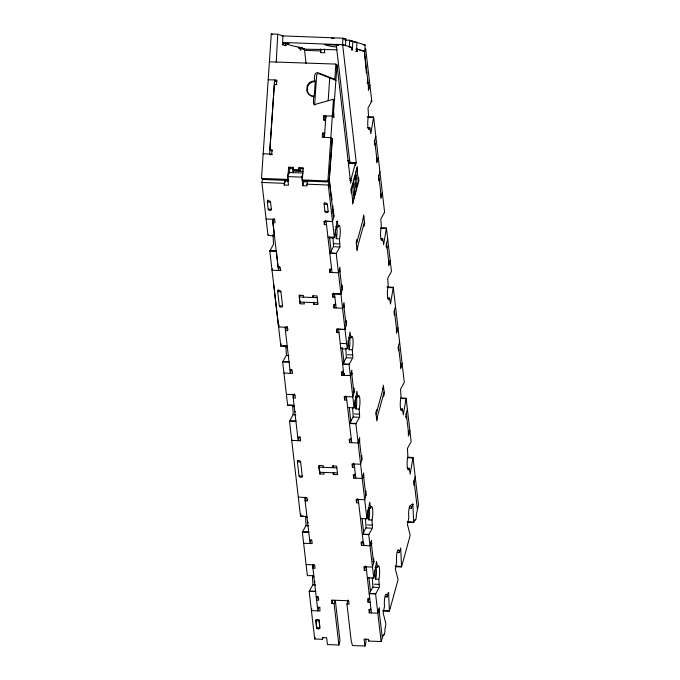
<?xml version="1.0" encoding="UTF-8"?>
<svg xmlns="http://www.w3.org/2000/svg" width="680" height="680" viewBox="0 0 680 680"><rect width="100%" height="100%" fill="white"/><g stroke="black" fill="none" stroke-linecap="round" stroke-linejoin="round"><path stroke-width="1.02" d="M282.285 44.761L283.356 44.803L283.466 42.619L282.396 42.585M284.214 45.535L286 45.602L286.101 43.427M300.186 47.702L300.075 49.878L300.9 50.133L301.002 47.957L298.146 47.846M342.933 38.199L345.831 39.075L345.525 45.611L342.618 44.727L342.933 38.199L281.8 35.861M352.521 47.736L349.325 46.767L349.639 40.23L345.015 40.137M351.356 49.836L352.427 49.878L352.844 41.166L356.932 42.407L356.524 51.119L357.34 51.365L357.442 49.189L355.657 49.121M354.17 42.347L356.923 42.449L365.16 44.956L364.846 51.484L356.618 48.986M287.929 180.429L262.701 179.469L261.511 178.415L271.295 34L277.721 34.246L282.957 35.836L282.54 44.548L283.356 44.803M272.519 150.807L271.091 150.756L269.9 149.702L274.337 84.303L276.879 84.736M277.721 34.246L276.241 62.143M272.349 154.615L271.753 154.088L272.043 149.787L269.9 149.702M276.479 84.379L276.769 80.078L268.192 79.739M288.167 179.767L287.971 176.358M288.048 175.338L288.6 167.195L292.876 167.365L293.471 167.892M289.442 173.34L289.782 168.249L288.6 167.195M299.923 170.799L298.732 169.745C297.789 165.809 301.274 168.904 299.923 170.799L293.922 170.569L292.731 169.516L292.876 167.365M293.922 170.569L293.998 169.498M332.036 138.728L329.103 182.002L303.518 181.024L302.337 179.97L303.161 167.748L298.877 167.594M307.377 90.899A7.658 7.429 -48.6 0 0 309.604 94.784A7.616 7.395 -48.5 0 0 313.625 96.118L313.454 103.759A2.176 2.108 -48.5 0 0 314.398 104.627L332.979 99.373L334.483 100.394M312.868 96.466A7.633 7.404 -47.7 0 0 313.548 96.585L314.219 96.645L315.24 81.575C314.135 79.543 313.591 72.913 317.373 72.513L334.806 79.347L335.997 80.401L318.563 73.567L316.71 74.477L314.644 104.814A2.176 2.108 -48.6 0 0 314.891 105.171M324.717 133.127L322.575 133.042L322.286 137.351L330.863 137.632L332.444 139.034L329.248 179.605L331.279 196.97L331.653 195.611L331.67 200.387M333.803 112.846L333.905 117.504L332.325 116.102L323.74 115.812L323.45 120.122L325.593 120.207M323.527 137.538L323.765 134.096L322.575 133.042M324.7 120.318L324.929 116.867L323.74 115.812M324.436 137.385L325.899 115.855M328.185 100.666L329.724 77.784M329.103 182.002L327.913 180.948L333.447 99.34M334.806 79.347L335.844 64.09L269.739 61.821M335.844 64.09L337.025 65.144L333.2 116.934M281.231 343.731L280.823 346.171L287.3 346.197M306.995 516.4L300.517 516.366L300.925 513.935M367.183 116.773L373.609 117.019L370.821 133.731L369.894 127.814A7.641 1.454 -87.8 0 1 367.897 126.633A7.641 1.454 -87.8 0 1 368.517 115.906L368.033 108.009L371.781 101.218L365.661 48.509L364.539 52.606L368.773 89.139M268.09 234.761C267.401 236.555 278.647 235.186 272.731 234.94M328.075 237.005C327.462 238.153 334.628 238.425 334.5 237.252L337.186 221.008L338.113 226.916A7.641 1.454 -87.8 0 1 340.111 228.098A7.641 1.454 -87.8 0 1 339.49 238.833L339.975 246.729L336.226 253.512L340.901 294.041L332.333 293.709L332.724 297.118L334.866 297.194M307.471 575.169L307.377 575.629L313.854 575.663M294.159 405.458L287.683 405.425L282.65 361.973L286.399 355.181L285.914 347.284A7.641 1.454 -87.8 0 0 286.161 346.239M347.709 407.499L354.084 407.957L356.873 391.255L357.799 397.162A7.641 1.454 -87.8 0 1 359.796 398.344A7.641 1.454 -87.8 0 1 359.176 409.079L359.652 416.976L355.912 423.759L366.92 518.899L360.545 518.44M367.404 577.702L373.779 578.162L376.567 561.45L377.493 567.366A7.641 1.454 -87.8 0 1 379.491 568.548A7.641 1.454 -87.8 0 1 378.87 579.284L379.346 587.18L375.606 593.963L381.106 641.538L368.611 641.062L368.416 639.353L364.131 639.192L364.922 646L352.427 645.524L351.152 640.39L346.953 604.078L348.075 599.99M300.517 516.366L289.51 421.226L293.25 414.443L292.774 406.546A7.641 1.454 -87.8 0 0 293.012 405.501M307.377 575.629L302.345 532.168L306.085 525.385L305.609 517.488A7.641 1.454 -87.8 0 0 305.847 516.443M348.534 337.815L350.94 337.9A7.641 1.454 -87.8 0 1 352.937 339.082A7.641 1.454 -87.8 0 1 352.317 349.817L352.801 357.714L349.052 364.497L342.626 364.259L346.375 357.467L345.754 348.355M323.119 637.254L322.558 639.302L314.704 639.005L309.204 591.43L312.945 584.647L312.469 576.75A7.641 1.454 -87.8 0 0 312.707 575.705M355.912 423.759L349.486 423.512L353.226 416.729L352.605 407.618M368.22 508.011L370.634 508.104A7.641 1.454 -87.8 0 1 372.631 509.286A7.641 1.454 -87.8 0 1 372.011 520.021L372.487 527.918L368.773 534.608L362.321 534.454L366.061 527.671L365.44 518.56M375.606 593.963L369.18 593.716L372.921 586.933L372.3 577.821M287.683 405.425L287.776 404.966L293.131 405.17M342.686 348.058C336.762 347.854 347.259 350.047 347.327 348.236L350.013 331.993L350.94 337.9M381.08 227.8L386.435 228.004L383.639 244.715L382.721 238.799A7.641 1.454 -87.8 0 1 380.724 237.626A7.641 1.454 -87.8 0 1 381.344 226.891L380.859 218.994L384.6 212.202L375.819 136.263M386.861 287.019L393.286 287.266L390.499 303.977L389.572 298.061A7.641 1.454 -87.8 0 1 387.575 296.879A7.641 1.454 -87.8 0 1 388.195 286.152L387.719 278.256L391.459 271.464L386.435 228.004M366.92 518.899L369.707 502.197L370.634 508.104M400.767 398.004L406.122 398.208L403.333 414.919L402.416 409.003A7.641 1.454 -87.8 0 1 400.418 407.822A7.641 1.454 -87.8 0 1 401.03 397.086L400.554 389.19L404.294 382.406L393.286 287.266M408.161 457.283L412.981 457.47L410.193 474.181L409.267 468.265A7.641 1.454 -87.8 0 1 407.269 467.083A7.641 1.454 -87.8 0 1 407.889 456.348L407.413 448.452L411.153 441.668L406.122 398.208M267.988 235.229L261.885 182.469L262.726 179.401M267.903 199.98L267.359 202.105L270.572 202.224M272.408 268.863L272.034 270.232L280.602 270.555L280.211 267.155L278.069 267.07L272.926 222.649L274.048 218.56M307.989 180.098L306.867 184.186L307.062 185.886L302.778 185.725L301.784 177.131L302.906 173.034L288.626 172.49L287.504 176.588L288.499 185.181L284.214 185.019L284.861 180.243M324.309 48.96L324.751 52.785L320.467 52.615L320.832 48.867M284.214 185.019L285.337 180.922L288.762 181.058M320.467 52.615L321.308 49.546M292.952 172.788L293.301 168.904M279.463 266.832L278.46 270.478L276.361 250.954M302.778 185.725L303.9 181.636L307.326 181.764M280.602 270.555L280.789 269.875M278.273 289.578L277.712 291.626L279.352 305.813A1.64 1.25 15.3 0 0 281.112 307.148A1.64 1.25 15.3 0 0 282.565 305.932L280.925 291.754A1.64 1.25 15.3 0 0 279.174 290.411A1.64 1.25 15.3 0 0 277.712 291.626L280.925 291.754M287.359 326.613L287.173 327.293L278.604 326.961L279.166 324.921M286.543 326.519L285.422 330.616L287.563 330.692L288.031 328.993M334.399 237.711L328.287 185.002L329.409 180.914L333.633 217.439M324.504 202.861L324.13 204.23L327.344 204.349L328.159 211.438L324.947 211.319L324.105 204.195A1.64 1.25 15.3 0 1 325.567 202.98A1.64 1.25 15.3 0 1 327.318 204.315M317.755 302.762L299.905 302.073L299.319 296.973L299.812 295.154M304.19 302.243L304.385 303.943L300.101 303.781L300.662 301.733M326.476 224.698L324.334 224.612L325.457 220.516M366.809 72.072L366.435 73.44L364.387 51.297L357.442 49.189M332.495 207.468L332.868 206.108L333.251 213.996L333.625 212.627L334.016 216.036L332.512 221.535L323.944 221.213L324.334 224.612M367.633 79.152L367.65 83.929L368.024 82.569L366.953 82.526M368.39 85.689L368.407 90.457L369.903 85M291.354 369.665L290.36 373.303L285.03 327.207M348.373 165.393L349.656 160.709L347.556 160.624M313.446 295.443L312.885 297.491L312.69 295.783L316.974 295.953L317.951 304.462L313.667 304.3L313.471 302.591M313.667 304.3L314.228 302.251M337.025 65.093L350.684 183.081L351.237 178.653L355.342 163.633L348.916 163.395M349.868 162.554L336.209 44.37L342.635 44.617L356.286 162.605L355.546 165.342L355.342 163.633M294.338 393.89L293.216 397.987L295.358 398.063L294.967 394.663L286.399 394.332M351.704 191.879L351.33 193.239L350.931 189.839L352.801 183.013L352.826 187.782M353.94 183.685L353.566 185.054L353.175 181.645L355.045 174.819L355.062 179.596M356.184 175.499L355.81 176.859L355.419 173.459L357.289 166.634L357.306 171.403M339.966 272.025L339.949 267.257L338.436 272.765L329.868 272.433L330.709 269.365M352.554 199.248L352.572 204.025L354.442 197.2L354.05 193.792L353.676 195.16M354.798 191.063L354.815 195.831L356.685 189.006L356.295 185.606L355.921 186.966M357.043 182.869L357.059 187.646L358.929 180.82L358.538 177.412L358.164 178.781M291.958 439.612L291.728 440.436L300.297 440.759L300.483 440.079M332.724 297.118L333.846 293.021M375.105 143.718L374.731 145.087L374.332 141.686L375.827 136.221L373.609 117.019M336.132 307.929L334.483 293.751L340.909 293.998L342.558 308.176L333.974 307.896L335.096 303.798M299.157 437.036L298.154 440.674L292.825 394.578M300.297 440.759L300.093 436.671M341.64 286.493L342.014 285.132L342.405 288.532L340.901 294.041M376.779 158.194L376.796 162.962L378.293 157.496M356.397 243.975L363.868 216.682M297.78 460.462L297.406 461.831L299.047 476.017A1.64 1.25 15.3 0 0 300.798 477.351A1.64 1.25 15.3 0 0 302.26 476.136L300.62 461.95A1.64 1.25 15.3 0 0 298.868 460.615A1.64 1.25 15.3 0 0 297.406 461.831L300.62 461.95M356.983 249.084L364.463 221.791M379.933 171.683L378.437 177.14L378.828 180.548L379.202 179.18M338.971 332.656L336.829 332.571L337.951 328.482M344.072 307.488L344.046 302.719L342.541 308.219L347.225 348.704M345.746 321.954L346.12 320.586L346.511 323.995L345.006 329.494L336.438 329.171L336.829 332.571M380.876 193.647L380.902 198.416L382.389 192.958M340.221 343.425L346.655 343.638M298.52 496.349L298.299 497.165L306.867 497.496L307.258 500.896L305.116 500.812L305.957 497.743M307.258 500.896L307.725 499.188M351.849 374.901L351.832 370.132L350.336 375.589L341.768 375.267L342.89 371.17M344.411 373.532L343.91 375.351L338.589 329.205L345.015 329.451M337.45 472.957L319.6 472.277L319.014 467.168L319.506 465.35M323.884 472.438L324.079 474.147L319.796 473.977L320.356 471.937M387.719 239.097L386.223 244.562L386.614 247.962L386.988 246.594L385.917 246.559M346.766 400.027L344.624 399.942L345.746 395.853M311.049 539.869L310.054 543.507L304.725 497.412M353.524 389.368L353.898 388.008L354.297 391.408L352.801 396.865L344.233 396.542L344.624 399.942M388.662 261.06L388.679 265.829L390.175 260.372M333.14 465.638L332.579 467.687L332.375 465.987L336.659 466.148L337.646 474.665L333.361 474.495L333.166 472.796M333.361 474.495L333.923 472.447M313.752 565.114L312.911 568.191L315.052 568.267L314.661 564.867L306.094 564.536M359.652 442.272L359.626 437.504L358.13 442.969L349.562 442.637L350.684 438.54M311.874 609L311.423 610.631L319.991 610.963L319.787 606.875M395.513 306.468L394.017 311.933L394.409 315.333L394.782 313.964M354.56 467.398L352.418 467.321L353.541 463.225M317.441 597.031L316.6 600.1L318.741 600.185L318.35 596.777L316.208 596.7M317.738 606.45L317.458 607.478L319.6 607.554M363.749 477.734L363.732 472.965L362.236 478.423L353.668 478.1L354.79 474.002M318.844 607.24L317.849 610.878L312.519 564.783M319.277 619.786L319.838 628.312L318.359 629.111L316.633 627.988L316.064 619.659M361.318 456.739L361.692 455.379L362.091 458.779L360.596 464.236L352.027 463.913L352.418 467.321M396.457 328.431L396.474 333.208L397.97 327.743M316.633 627.988L316.914 626.96M376.082 414.179L383.562 386.886M314.704 639.005L315.154 637.364M376.677 419.288L384.149 391.986M399.611 341.929L398.115 347.387L398.514 350.795L398.888 349.426M358.666 502.86L356.524 502.775L357.646 498.678M334.942 600.516L334.101 603.593L331.959 603.509L332.8 600.44M365.423 492.201L365.798 490.833L366.188 494.241L364.701 499.698L356.133 499.375L356.524 502.775M400.562 363.894L400.579 368.662L402.075 363.205M371.543 545.105L371.526 540.337L370.03 545.793L361.462 545.471L362.584 541.373M364.106 543.728L363.604 545.547L358.275 499.452M322.558 639.302L322.363 637.602L326.647 637.763L327.437 644.572L338.887 645.005L340.008 640.909L335.342 600.534M407.405 409.3L405.909 414.757L406.308 418.166L406.683 416.798L405.611 416.755M366.46 570.231L364.319 570.146L365.44 566.049M373.218 559.572L373.592 558.203L373.991 561.612L372.495 567.069L363.927 566.746L364.319 570.146M408.357 431.264L408.374 436.033L409.87 430.576M370.149 602.14L368.007 602.063L369.129 597.966M379.338 612.476L379.321 607.707L377.825 613.164L369.257 612.841L370.379 608.744M364.922 646L366.044 641.903L365.704 638.987M368.611 641.062L368.892 640.033M415.2 476.671L413.712 482.129L414.103 485.537L414.477 484.168M385.517 596.904L387.124 596.963L388.569 592.399L389.394 611.286L382.967 611.039M397.664 552.56L399.271 552.627L400.707 548.063L401.531 566.95L396.176 566.746M409.802 508.223L411.409 508.283L412.853 503.727L413.67 522.614L407.209 521.968M381.106 641.538L383.503 634.406A4.369 0.833 -87.8 0 0 384.472 634.1A4.369 0.833 -87.8 0 0 384.914 629.263L385.917 623.96L383.163 612.952L384.506 606.517A7.641 1.454 -87.8 0 1 385.126 595.782A7.641 1.454 -87.8 0 1 387.124 596.963M389.394 611.286L398.063 579.623L395.326 569.007L396.652 562.182A7.641 1.454 -87.8 0 1 397.273 551.446A7.641 1.454 -87.8 0 1 399.271 552.627M401.531 566.95L410.201 535.288L407.464 524.671L408.791 517.837A7.641 1.454 -87.8 0 1 409.411 507.101A7.641 1.454 -87.8 0 1 411.409 508.283M413.67 522.614L414.945 519.579A4.369 0.833 -87.8 0 0 415.913 519.274A4.369 0.833 -87.8 0 0 416.355 514.437L418.489 505.036L412.981 457.47M278.604 326.961L269.815 251.03L273.555 244.239L273.079 236.343A7.641 1.454 -87.8 0 0 273.326 235.297M309.204 591.43L315.741 591.354L310.386 591.149M368.747 534.701L373.779 578.162M332.928 237.371L333.548 246.483L329.8 253.266L336.226 253.512M309.808 82.552L310.462 82.118A7.658 7.429 -48.8 0 1 314.619 81.022M336.702 46.52C336.532 48.067 319.558 43.877 326.502 44.574L338.419 45.228M348.729 46.75L349.325 46.767M300.067 168.648L303.28 168.768M349.945 41.055L351.875 41.123M354.526 42.313L356.932 42.407M363.111 44.871L365.16 44.956M282.54 42.441L342.618 44.727M284.435 43.435L289.068 43.826L286.926 43.741C289.204 46.265 311.721 48.73 298.341 47.702M336.94 49.802L302.642 49.113M302.804 48.926L304.411 48.994L306.076 63.35M355.555 51.297L357.34 51.365M304.462 50.311L320.272 50.915M275.102 81.022L277.041 81.099M370.71 101.175L371.781 101.218M368.152 117.274L373.507 117.478M324.929 116.867L326.357 116.926M367.48 127.721L369.894 127.814M331.373 138.992L332.444 139.034M263.568 154.105L263.168 153.748L271.753 154.088M349.86 162.367L356.286 162.605M289.782 168.249L292.986 168.376M292.731 169.516L298.732 169.745M292.74 170.952L303.238 171.351M349.452 178.585L351.237 178.653M287.504 176.588L301.784 177.131M349.648 180.285L351.433 180.353M261.511 178.415L287.767 179.418M302.337 179.97L327.913 180.948M261.885 182.469L284.019 183.319M306.867 184.186L328.287 185.002M330.981 198.968L332.052 199.01M332.197 209.465L333.268 209.508M332.945 215.994L334.016 216.036M332.528 221.493L326.102 221.246L332.027 272.476M266.109 219.002L274.677 219.334L275.069 222.734L272.926 222.649M336.455 221.774L337.526 221.816M380.8 228.259L385.262 228.429M335.707 226.823L338.113 226.916M381.115 238.739L382.721 238.799M329.146 237.048L333.608 237.218M273.079 236.343L274.686 236.402M335.249 229.772L336.277 238.705L339.49 238.833M333.659 243.695L339.014 243.899M334.551 246.798L339.906 247.001M269.935 250.707L275.289 250.911M329.919 252.951L335.274 253.155M269.815 251.03L276.241 251.269M331.619 269.11L329.477 269.034L329.868 272.433M387.659 287.512L392.122 287.691M387.966 298.001L389.572 298.061M299.319 296.973L317.169 297.653M335.725 304.572L333.582 304.487L333.974 307.896M279.352 305.813L282.565 305.932M282.71 345.772L286.28 345.907M285.914 347.284L287.521 347.344M348.075 340.756L349.103 349.699L352.317 349.817M347.556 354.722L352.911 354.926M286.331 355.462L289.008 355.563M346.307 357.748L351.662 357.952M283.841 361.692L289.195 361.896L282.65 361.973M343.817 363.978L349.171 364.183M289.969 369.903L292.111 369.979L292.502 373.388L283.934 373.056M343.519 371.943L341.377 371.866L341.768 375.267M351.152 373.499L352.223 373.541M353.226 391.365L354.297 391.408M400.495 398.454L404.957 398.625M355.385 397.069L357.799 397.162M400.809 408.944L402.416 409.003M292.774 406.546L294.38 406.606M354.926 400.019L355.963 408.952L359.176 409.079M294.431 411.689L295.502 411.731M354.407 413.984L359.762 414.188M293.19 414.715L295.868 414.817M353.166 417.01L358.522 417.214M290.692 420.954L296.047 421.158L289.51 421.226M350.668 423.24L356.023 423.445M297.764 437.274L299.905 437.359M351.313 439.314L349.171 439.238L349.562 442.637M407.346 457.716L411.808 457.887M407.66 468.206L409.267 468.265M319.014 467.168L336.863 467.857M355.419 474.776L353.277 474.691L353.668 478.1M299.047 476.017L302.26 476.136M411.315 504.458L413.1 504.526M300.62 515.908L303.297 516.01M305.609 517.488L307.216 517.548M367.65 509.966L368.798 519.894L372.011 520.021M408.102 521.858L412.565 522.027M307.275 522.631L308.346 522.673M367.251 524.926L372.606 525.13M306.025 525.657L308.703 525.759M366.001 527.952L371.356 528.156M303.535 531.896L308.89 532.1L302.345 532.168M363.511 534.183L368.866 534.387M309.663 540.107L311.805 540.183L312.197 543.592L303.628 543.26M363.214 542.147L361.072 542.062L361.462 545.471M370.846 543.702L371.918 543.736M372.921 561.569L373.991 561.612M395.063 566.159L400.418 566.363M375.079 567.273L377.493 567.366M312.469 576.75L314.075 576.81M374.62 570.222L375.657 579.156L378.87 579.284M314.126 581.893L315.197 581.935M374.102 584.179L379.457 584.384M312.876 584.919L315.554 585.021M372.852 587.206L378.207 587.409M387.745 593.164L388.815 593.207M370.362 593.436L375.717 593.64M369.758 598.74L367.616 598.655L368.007 602.063M346.953 604.078L349.095 604.163L348.695 600.763L331.559 600.108L331.959 603.509M371.008 609.518L368.866 609.433L369.257 612.841M382.925 610.504L388.28 610.708M315.784 620.687L318.997 620.806L319.821 627.904L316.608 627.776L315.784 620.687A1.64 1.25 15.3 0 1 317.245 619.471A1.64 1.25 15.3 0 1 318.997 620.806M345.831 39.075L343.349 38.947M345.525 45.611L345.049 45.594M331.406 38.292L334.152 38.445M349.639 40.23L352.826 41.208M352.427 49.878L351.602 49.623L351.713 47.447L342.635 44.617M271.295 34L272.603 34.399M283.466 42.619L285.286 43.171L285.183 45.356L286 45.602M301.002 47.957L304.411 48.994M336.966 44.608L338.478 45.075M313.625 96.118L314.219 96.645M276.199 81.388L274.618 79.985L269.594 153.994L270.784 155.048M263.185 153.765L263.78 154.292M307.377 90.907L307.657 86.759A7.625 7.395 -48.4 0 1 308.737 84.745A7.65 7.421 -48.4 0 1 310.394 83.079L311.058 82.645A7.658 7.429 -48.6 0 1 315.265 81.549M374.697 140.361L377.153 161.636M378.802 175.822L381.259 197.098M386.597 243.194L389.053 264.469M394.392 310.565L396.848 331.84M398.488 346.026L400.953 367.302M406.283 413.398L408.748 434.673M414.086 480.769L417.367 509.133M363.103 219.41L363.655 214.974L364.642 223.49L363.894 226.219L363.698 224.519M382.798 389.615L383.35 385.177L384.336 393.686L383.588 396.423L383.392 394.714M356.898 168.045L358.538 182.223M355.776 172.133L357.416 186.32M354.662 176.231L356.303 190.417M353.541 180.327L355.181 194.514M352.418 184.424L354.059 198.602M351.296 188.513L352.937 202.7M357.127 241.247L356.932 239.547L356.184 242.275L357.161 250.784L357.714 246.355M376.822 411.451L376.618 409.751L375.87 412.479L376.856 420.988L377.409 416.559M339.558 268.668L342.023 289.944M343.663 304.13L346.128 325.405M351.458 371.501L353.923 392.776M359.252 438.872L361.717 460.147M363.358 474.325L365.815 495.601M371.152 541.696L373.618 562.972M378.947 609.076L382.228 637.44M349.052 364.497L354.084 407.957M329.511 237.125L331.185 251.591M342.363 348.202L344.037 362.678M349.205 407.303L350.88 421.778M362.058 518.406L363.732 532.882M368.875 577.337L370.524 591.591M346.375 396.627L351.704 442.723M354.17 463.998L355.81 478.176M366.07 566.822L371.399 612.918M303.603 297.135L303.407 295.435L299.124 295.264L300.101 303.781M323.298 467.338L323.094 465.63L318.81 465.469L319.796 473.977M334.101 603.593L338.887 645.005M287.173 327.293L287.563 330.692M273.683 284.41L280.823 346.171M272.536 219.249L274.414 235.467M349.486 337.51A7.641 1.454 -87.8 0 1 349.103 349.699M356.337 396.763A7.641 1.454 -87.8 0 1 355.963 408.952M369.18 507.705A7.641 1.454 -87.8 0 1 368.798 519.894M376.031 566.967A7.641 1.454 -87.8 0 1 375.657 579.156M336.753 226.967A7.641 1.454 -87.8 0 1 336.277 238.705M328.142 211.412A1.64 1.25 15.3 0 1 326.68 212.627A1.64 1.25 15.3 0 1 324.929 211.284M271.379 209.244A1.64 1.25 15.3 0 1 269.918 210.46A1.64 1.25 15.3 0 1 268.166 209.117M309.765 82.569A7.658 7.429 -48.8 0 0 308.108 84.252A7.616 7.395 -48.3 0 0 307.062 86.233L306.782 90.38A7.625 7.395 -47.7 0 0 307.581 92.472A7.658 7.429 -48.8 0 0 309.009 94.257L310.199 95.259A7.633 7.404 -47.7 0 0 312.179 96.271M271.388 209.321L268.175 209.194L267.342 202.028A1.64 1.25 15.3 0 1 268.804 200.812A1.64 1.25 15.3 0 1 270.555 202.156L271.388 209.321"/></g></svg>
